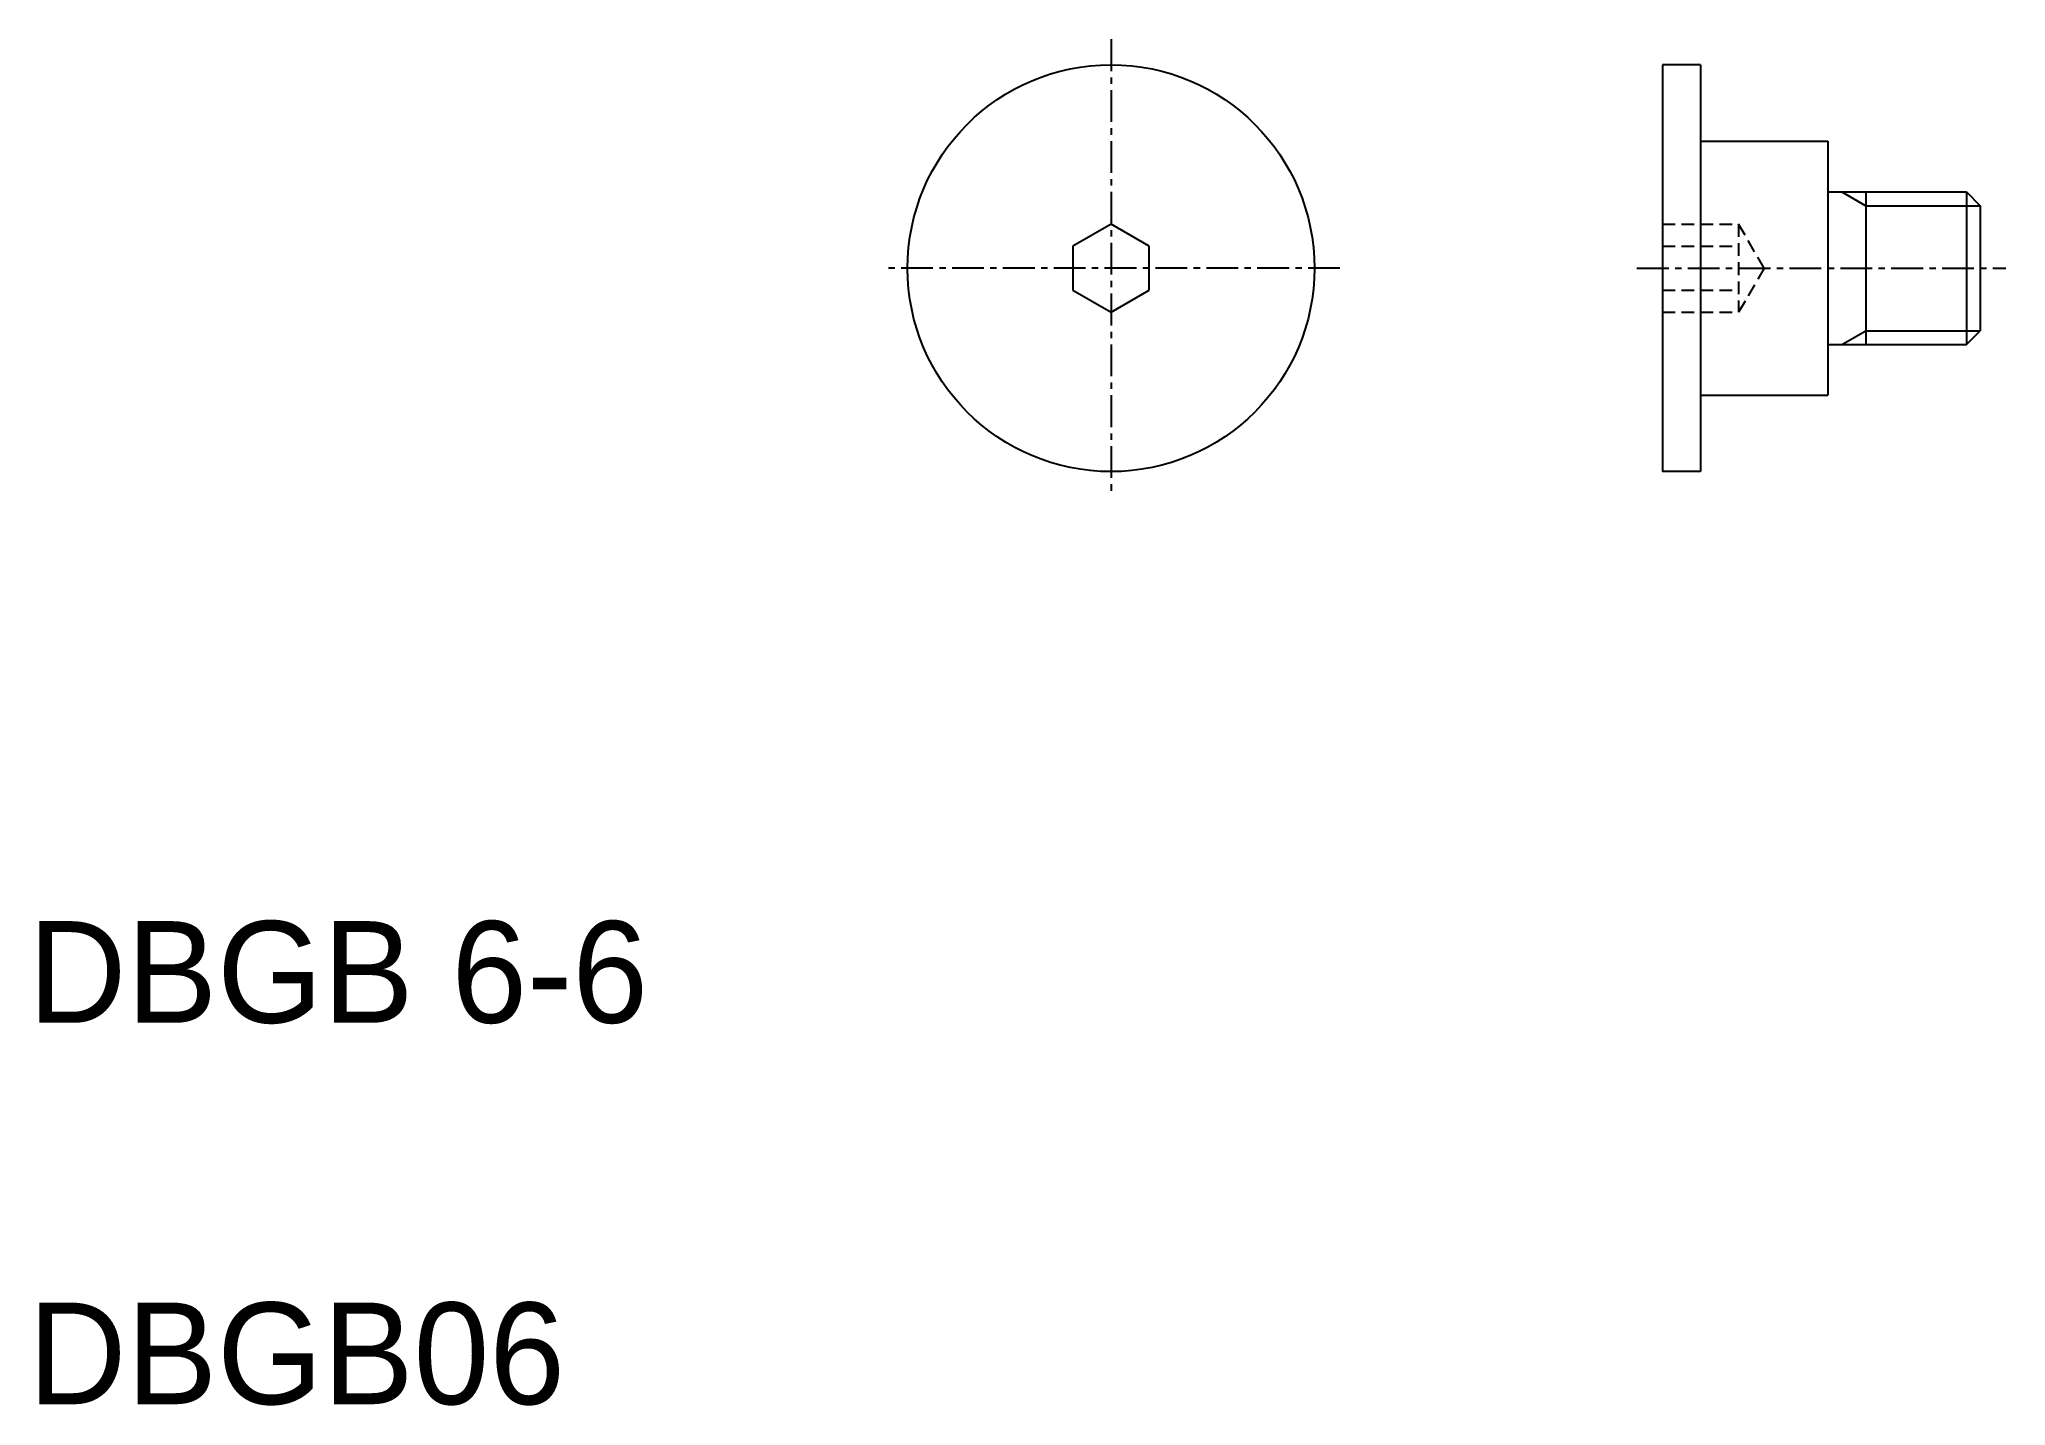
# Model space of a CAD drawing. Extents: x 10.4 to 87.8, y 9.9 to 63.7.
import ezdxf

# ---------------------------------------------------------------- set-up
doc = ezdxf.new("R2010")
doc.units = 0
doc.linetypes.add('CENTER', pattern=[2, 1.25, -0.25, 0.25, -0.25])
doc.linetypes.add('DASHED', pattern=[0.75, 0.5, -0.25])
doc.layers.get('0').update_dxf_attribs({"linetype": 'CONTINUOUS'})
doc.layers.add('CENTER', color=1, linetype='CENTER')

msp = doc.modelspace()

# ---------------------------------------------------------------- linework, layer by layer
at = {"color": 7, "linetype": 'CONTINUOUS'}
for p, q in [((74.263, 62.675), (74.263, 46.675)), ((75.763, 62.675), (74.263, 62.675)), ((75.763, 62.675), (75.763, 46.675)), ((75.763, 59.675), (80.763, 59.675)), ((80.763, 59.675), (80.763, 49.675)), ((80.763, 57.675), (86.221, 57.675)), ((82.263, 57.675), (82.263, 51.675)), ((86.221, 57.675), (86.221, 51.675)), ((86.221, 57.675), (86.763, 57.133)), ((86.763, 57.133), (86.763, 52.216)), ((52.581, 56.407), (51.081, 55.541)), ((54.081, 55.541), (52.581, 56.407)), ((51.081, 55.541), (51.081, 53.809)), ((54.081, 53.809), (54.081, 55.541)), ((51.081, 53.809), (52.581, 52.943)), ((52.581, 52.943), (54.081, 53.809)), ((86.221, 51.675), (86.763, 52.216)), ((80.763, 51.675), (86.221, 51.675)), ((75.763, 49.675), (80.763, 49.675)), ((75.763, 46.675), (74.263, 46.675))]:
    msp.add_line(p, q, dxfattribs=at)
at = {"color": 3, "linetype": 'CONTINUOUS'}
for p, q in [((81.325, 57.675), (82.263, 57.133)), ((82.263, 57.133), (86.763, 57.133)), ((81.325, 51.675), (82.263, 52.216)), ((82.263, 52.216), (86.763, 52.216))]:
    msp.add_line(p, q, dxfattribs=at)
at = {"color": 3, "linetype": 'DASHED'}
for p, q in [((74.263, 56.407), (77.263, 56.407)), ((77.263, 56.407), (77.263, 52.943)), ((78.263, 54.675), (77.263, 56.407)), ((74.263, 55.541), (77.263, 55.541)), ((78.263, 54.675), (77.263, 52.943)), ((74.263, 53.809), (77.263, 53.809)), ((74.263, 52.943), (77.263, 52.943))]:
    msp.add_line(p, q, dxfattribs=at)
at = {"color": 7, "linetype": 'CONTINUOUS'}
msp.add_circle((52.581, 54.675), 8, dxfattribs=at)
at = {"layer": 'CENTER', "color": 1, "linetype": 'CENTER'}
for p, q in [((52.581, 63.675), (52.581, 45.675)), ((61.581, 54.675), (43.581, 54.675)), ((73.263, 54.675), (87.763, 54.675))]:
    msp.add_line(p, q, dxfattribs=at)

# ---------------------------------------------------------------- texts
at = {"color": 7, "linetype": 'CONTINUOUS'}
for s, p in [('DBGB 6-6', (10, 25)), ('DBGB06', (10, 10))]:
    msp.add_text(s, height=4, dxfattribs=at).set_placement(p)

doc.saveas('drawing.dxf')
